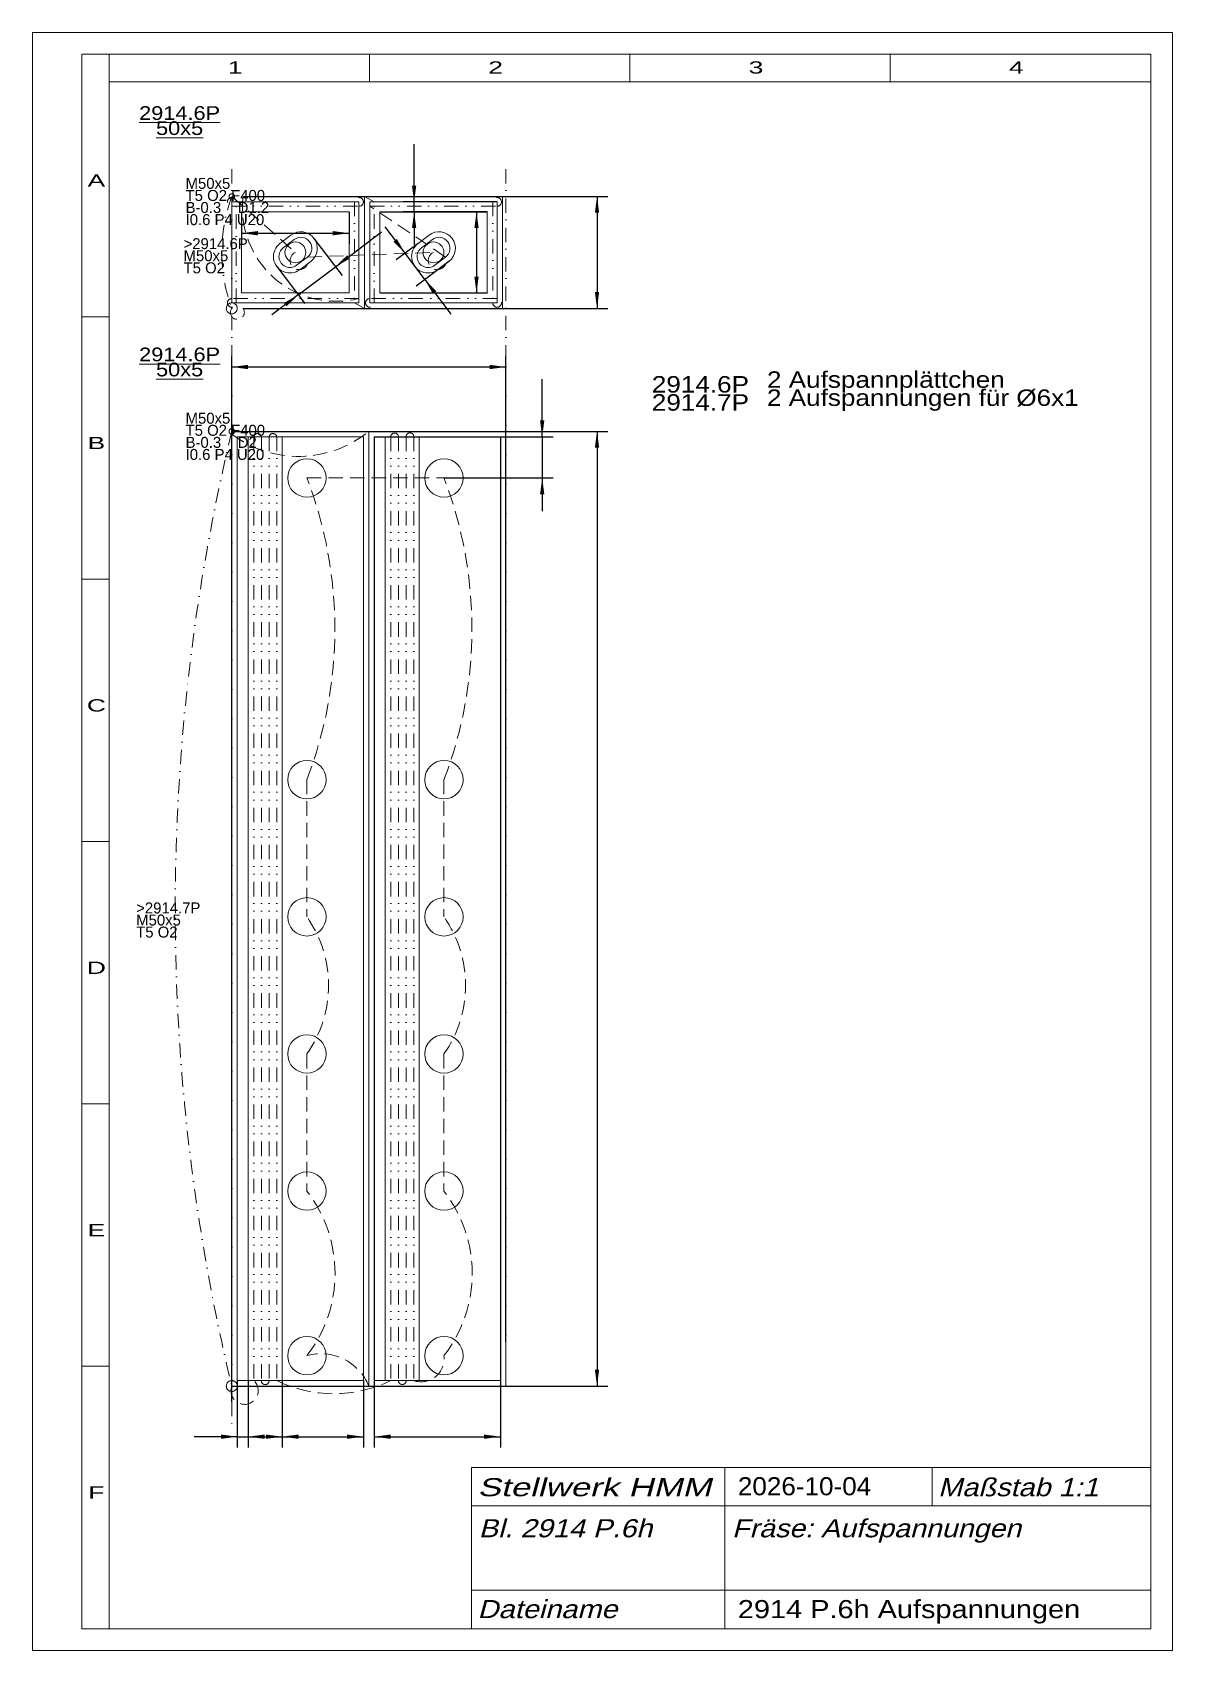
# Model space of a CAD drawing. Extents: x 1 to 209, y 1 to 296.
import ezdxf
from ezdxf.enums import TextEntityAlignment as Align

# ---------------------------------------------------------------- set-up
doc = ezdxf.new("R2010")
doc.units = 0
doc.header["$LTSCALE"] = 5.25
for name, pattern in [('BORDER', [1.75, 0.5, -0.25, 0.5, -0.25, 0, -0.25]), ('DASHDOT', [1, 0.5, -0.25, 0, -0.25]), ('DASHED', [0.75, 0.5, -0.25]), ('DIVIDE', [1.25, 0.5, -0.25, 0, -0.25, 0, -0.25]), ('PHANTOM', [2.5, 1.25, -0.25, 0.25, -0.25, 0.25, -0.25])]:
    doc.linetypes.add(name, pattern=pattern)
for name, color, linetype, lineweight in [('2914 AUFSPANNKLÖTZCHEN', 7, 'CONTINUOUS', 0), ('2914 Ø6X1-AUFSPANNUNG', 7, 'CONTINUOUS', 0), ('2914_6P', 30, 'CONTINUOUS', 18), ('2914_7P', 30, 'CONTINUOUS', 18), ('2914___ ANSCHLÄGE', 230, 'CONTINUOUS', 13), ('BEMASSUNG', 7, 'CONTINUOUS', 25), ('BESCHRIFTUNG', 7, 'CONTINUOUS', 25), ('MASSGRENZEN', 172, 'CONTINUOUS', 25), ('MASSLINIEN', 172, 'CONTINUOUS', 25), ('MASSTEXTE', 212, 'CONTINUOUS', 25), ('MITTELLINIEN', 5, 'DASHDOT', 13), ('STANDARD', 7, 'CONTINUOUS', 0)]:
    doc.layers.add(name, color=color, linetype=linetype, lineweight=lineweight)
doc.styles.add('Arial', font='arial.ttf')

# ---------------------------------------------------------------- blocks, each defined once
blk = doc.blocks.new('D403223552')
at = {"layer": 'MASSGRENZEN'}
for points in [[(82.02, 263.29), (82.41, 260.31), (81.63, 260.31)], [(82.02, 248.49), (81.63, 251.46), (82.41, 251.46)]]:
    blk.add_solid(points, dxfattribs=at)
at = {"layer": 'MASSLINIEN', "color": 172}
for p, q in [((64.38, 263.29), (84.02, 263.29)), ((82.02, 263.29), (82.02, 248.49)), ((64.38, 248.49), (84.02, 248.49))]:
    blk.add_line(p, q, dxfattribs=at)
blk = doc.blocks.new('D403223296')
at = {"layer": 'MASSGRENZEN'}
for points in [[(39.18, 259.39), (42.15, 259.78), (42.15, 259)], [(58.78, 259.39), (55.81, 259), (55.81, 259.78)]]:
    blk.add_solid(points, dxfattribs=at)
at = {"layer": 'MASSLINIEN', "color": 172}
for p, q in [((39.18, 263.29), (39.18, 257.39)), ((58.78, 263.29), (58.78, 257.39)), ((39.18, 259.39), (58.78, 259.39))]:
    blk.add_line(p, q, dxfattribs=at)
blk = doc.blocks.new('D403223040')
at = {"layer": 'MASSGRENZEN'}
for points in [[(68.98, 255.72), (66.88, 257.86), (67.5, 258.33)], [(72.6, 250.93), (74.7, 248.8), (74.08, 248.32)]]:
    blk.add_solid(points, dxfattribs=at)
at = {"layer": 'MASSLINIEN', "color": 172}
for p, q in [((68.98, 255.72), (65.34, 260.54)), ((71.37, 257.53), (67.38, 254.52)), ((72.6, 250.93), (68.98, 255.72)), ((76.98, 254.25), (71, 249.73)), ((72.6, 250.93), (77.35, 244.63))]:
    blk.add_line(p, q, dxfattribs=at)
blk = doc.blocks.new('D403222784')
at = {"layer": 'MASSGRENZEN'}
for points in [[(56.28, 253.27), (58.42, 255.37), (58.89, 254.75)], [(49.5, 248.15), (47.36, 246.04), (46.89, 246.67)]]:
    blk.add_solid(points, dxfattribs=at)
at = {"layer": 'MASSLINIEN', "color": 172}
for p, q in [((56.28, 253.27), (64.69, 259.62)), ((52.37, 258.45), (57.49, 251.67)), ((45.59, 253.33), (50.7, 246.55)), ((49.5, 248.15), (56.28, 253.27)), ((49.5, 248.15), (44.68, 244.51))]:
    blk.add_line(p, q, dxfattribs=at)
blk = doc.blocks.new('D403082752')
at = {"layer": 'MASSGRENZEN'}
for points in [[(70.64, 265.09), (70.25, 268.06), (71.03, 268.06)], [(70.64, 263.29), (71.03, 260.31), (70.25, 260.31)]]:
    blk.add_solid(points, dxfattribs=at)
at = {"layer": 'MASSLINIEN', "color": 172}
for p, q in [((70.64, 265.09), (70.64, 275.63)), ((85.78, 265.09), (68.64, 265.09)), ((83.98, 263.29), (68.64, 263.29)), ((70.64, 263.29), (70.64, 265.09)), ((70.64, 263.29), (70.64, 257.25))]:
    blk.add_line(p, q, dxfattribs=at)
blk = doc.blocks.new('D403093760')
at = {"layer": 'MASSGRENZEN'}
for points in [[(37.38, 235), (40.35, 235.39), (40.35, 234.61)], [(87.38, 235), (84.41, 234.61), (84.41, 235.39)]]:
    blk.add_solid(points, dxfattribs=at)
at = {"layer": 'MASSLINIEN', "color": 172}
for p, q in [((37.38, 46.33), (37.38, 237)), ((87.38, 57.28), (87.38, 237)), ((37.38, 235), (87.38, 235))]:
    blk.add_line(p, q, dxfattribs=at)
blk = doc.blocks.new('D403448576')
at = {"layer": 'MASSGRENZEN'}
for points in [[(104, 223.27), (104.39, 220.3), (103.61, 220.3)], [(104, 49.23), (103.61, 52.2), (104.39, 52.2)]]:
    blk.add_solid(points, dxfattribs=at)
at = {"layer": 'MASSLINIEN', "color": 172}
for p, q in [((37.38, 223.27), (106, 223.27)), ((104, 223.27), (104, 49.23)), ((37.38, 49.23), (106, 49.23))]:
    blk.add_line(p, q, dxfattribs=at)
blk = doc.blocks.new('D403448320')
at = {"layer": 'MASSGRENZEN'}
for points in [[(104, 266.09), (104.39, 263.11), (103.61, 263.11)], [(104, 245.69), (103.61, 248.66), (104.39, 248.66)]]:
    blk.add_solid(points, dxfattribs=at)
at = {"layer": 'MASSLINIEN', "color": 172}
for p, q in [((39.43, 266.09), (106, 266.09)), ((104, 266.09), (104, 245.69)), ((39.43, 245.69), (106, 245.69))]:
    blk.add_line(p, q, dxfattribs=at)
blk = doc.blocks.new('D403448064')
at = {"layer": 'MASSGRENZEN'}
for points in [[(38.38, 40), (35.41, 39.61), (35.41, 40.39)], [(40.38, 40), (43.35, 40.39), (43.35, 39.61)]]:
    blk.add_solid(points, dxfattribs=at)
at = {"layer": 'MASSLINIEN', "color": 172}
for p, q in [((38.38, 50.23), (38.38, 38)), ((40.38, 50.23), (40.38, 38)), ((38.38, 40), (30.49, 40)), ((38.38, 40), (40.38, 40)), ((40.38, 40), (46.42, 40))]:
    blk.add_line(p, q, dxfattribs=at)
blk = doc.blocks.new('D403447808')
at = {"layer": 'MASSGRENZEN'}
for points in [[(40.38, 40), (43.35, 40.39), (43.35, 39.61)], [(46.58, 40), (43.61, 39.61), (43.61, 40.39)]]:
    blk.add_solid(points, dxfattribs=at)
at = {"layer": 'MASSLINIEN', "color": 172}
for p, q in [((40.38, 50.23), (40.38, 38)), ((46.58, 50.23), (46.58, 38)), ((40.38, 40), (46.58, 40))]:
    blk.add_line(p, q, dxfattribs=at)
blk = doc.blocks.new('D403447552')
at = {"layer": 'MASSGRENZEN'}
for points in [[(46.58, 40), (49.55, 40.39), (49.55, 39.61)], [(61.38, 40), (58.41, 39.61), (58.41, 40.39)]]:
    blk.add_solid(points, dxfattribs=at)
at = {"layer": 'MASSLINIEN', "color": 172}
for p, q in [((46.58, 50.23), (46.58, 38)), ((61.38, 50.23), (61.38, 38)), ((46.58, 40), (61.38, 40))]:
    blk.add_line(p, q, dxfattribs=at)
blk = doc.blocks.new('D403447296')
at = {"layer": 'MASSGRENZEN'}
for points in [[(94, 222.27), (93.61, 225.25), (94.39, 225.25)], [(94, 214.77), (94.39, 211.8), (93.61, 211.8)]]:
    blk.add_solid(points, dxfattribs=at)
at = {"layer": 'MASSLINIEN', "color": 172}
for p, q in [((94, 222.27), (94, 232.81)), ((63.38, 222.27), (96, 222.27)), ((94, 222.27), (94, 214.77)), ((76.08, 214.77), (96, 214.77)), ((94, 214.77), (94, 208.74))]:
    blk.add_line(p, q, dxfattribs=at)
blk = doc.blocks.new('D403447040')
at = {"layer": 'MASSGRENZEN'}
for points in [[(63.38, 40), (66.35, 40.39), (66.35, 39.61)], [(86.38, 40), (83.41, 39.61), (83.41, 40.39)]]:
    blk.add_solid(points, dxfattribs=at)
at = {"layer": 'MASSLINIEN', "color": 172}
for p, q in [((63.38, 222.27), (63.38, 38)), ((86.38, 222.27), (86.38, 38)), ((63.38, 40), (86.38, 40))]:
    blk.add_line(p, q, dxfattribs=at)

msp = doc.modelspace()

# ---------------------------------------------------------------- linework, layer by layer
at = {"layer": '2914 AUFSPANNKLÖTZCHEN'}
for p, q in [((37.38, 246.69), (37.38, 265.09)), ((37.38, 265.09), (60.58, 265.09)), ((39.18, 248.49), (39.18, 263.29)), ((39.18, 263.29), (58.78, 263.29)), ((58.78, 263.29), (58.78, 248.49)), ((60.58, 265.09), (60.58, 246.69)), ((62.58, 246.69), (62.58, 265.09)), ((62.58, 265.09), (85.78, 265.09)), ((64.38, 263.29), (83.98, 263.29)), ((64.38, 248.49), (64.38, 263.29)), ((83.98, 263.29), (83.98, 248.49)), ((85.78, 265.09), (85.78, 246.69)), ((46.17, 257.53), (48.17, 259.04)), ((71.37, 257.53), (73.37, 259.04)), ((49.79, 252.74), (51.78, 254.25)), ((74.99, 252.74), (76.98, 254.25)), ((58.78, 248.49), (39.18, 248.49)), ((83.98, 248.49), (64.38, 248.49)), ((60.58, 246.69), (37.38, 246.69)), ((85.78, 246.69), (62.58, 246.69))]:
    msp.add_line(p, q, dxfattribs=at)
for centre, start, end in [((49.98, 256.64), 307.0565, 487.0565), ((75.18, 256.64), 307.0565, 487.0565), ((47.98, 255.14), 127.0565, 307.0565), ((73.18, 255.14), 127.0565, 307.0565)]:
    msp.add_arc(centre, 3, start, end, dxfattribs=at)
at = {"layer": '2914 Ø6X1-AUFSPANNUNG'}
for p, q in [((38.38, 222.27), (38.38, 50.23)), ((38.38, 222.27), (61.38, 222.27)), ((40.38, 222.27), (40.38, 50.23)), ((46.58, 222.27), (46.58, 50.23)), ((61.38, 222.27), (61.38, 50.23)), ((63.38, 222.27), (63.38, 50.23)), ((63.38, 222.27), (86.38, 222.27)), ((65.38, 222.27), (65.38, 50.23)), ((71.58, 222.27), (71.58, 50.23)), ((86.38, 222.27), (86.38, 50.23)), ((61.38, 50.23), (38.38, 50.23)), ((86.38, 50.23), (63.38, 50.23))]:
    msp.add_line(p, q, dxfattribs=at)
at = {"layer": '2914_6P', "linetype": 'DASHED'}
for p, q in [((37.38, 266.09), (48.98, 255.89)), ((76.38, 255.05), (62.58, 264.29)), ((51.18, 255.05), (74.18, 255.89))]:
    msp.add_line(p, q, dxfattribs=at)
at = {"layer": '2914_6P', "linetype": 'BORDER'}
for p, q in [((39.43, 266.09), (86.78, 266.09)), ((39.43, 245.69), (86.78, 245.69))]:
    msp.add_line(p, q, dxfattribs=at)
at = {"layer": '2914_6P'}
for p, q in [((61.58, 266.09), (61.58, 245.69)), ((86.78, 266.09), (86.78, 245.69)), ((46.78, 256.73), (48.77, 258.24)), ((71.98, 256.73), (73.97, 258.24)), ((49.19, 253.54), (51.18, 255.05)), ((74.39, 253.54), (76.38, 255.05))]:
    msp.add_line(p, q, dxfattribs=at)
at = {"layer": '2914_6P', "linetype": 'DIVIDE'}
for p, q in [((63.38, 265.09), (61.58, 266.09)), ((37.38, 264.29), (60.58, 264.29)), ((38.18, 246.69), (38.18, 265.09)), ((59.78, 265.09), (59.78, 246.69)), ((62.58, 264.29), (85.78, 264.29)), ((63.38, 246.69), (63.38, 265.09)), ((84.98, 265.09), (84.98, 246.69)), ((60.58, 247.49), (37.38, 247.49)), ((61.58, 245.69), (59.78, 246.69)), ((85.78, 247.49), (62.58, 247.49))]:
    msp.add_line(p, q, dxfattribs=at)
at = {"layer": '2914_6P', "linetype": 'PHANTOM'}
for centre, radius in [((37.38, 266.09), 0.5), ((37.38, 245.69), 1)]:
    msp.add_circle(centre, radius, dxfattribs=at)
at = {"layer": '2914_6P'}
for centre in [(48.98, 255.89), (74.18, 255.89)]:
    msp.add_circle(centre, 1.9, dxfattribs=at)
at = {"layer": '2914_6P', "linetype": 'DIVIDE'}
for centre, start, end in [((37.38, 265.09), 0, 270), ((60.58, 265.09), 270, 540), ((85.78, 265.09), 270, 540), ((37.38, 246.69), 90, 360), ((62.58, 246.69), 90, 360), ((85.78, 246.69), 180, 450)]:
    msp.add_arc(centre, 0.8, start, end, dxfattribs=at)
at = {"layer": '2914_6P', "linetype": 'DASHED'}
for centre, radius, start, end in [((56.38, 264.04), 17.07, 173.0959, 284.2531), ((49.67, 254.39), 1.65, 114.6406, 383.4832), ((74.87, 254.39), 1.65, 114.6406, 383.4832), ((38.4, 244.94), 1.27, 143.7274, 396.2726)]:
    msp.add_arc(centre, radius, start, end, dxfattribs=at)
at = {"layer": '2914_6P'}
for centre, start, end in [((47.98, 255.14), 127.0565, 307.0565), ((49.98, 256.64), 307.0565, 487.0565), ((73.18, 255.14), 127.0565, 307.0565), ((75.18, 256.64), 307.0565, 487.0565)]:
    msp.add_arc(centre, 2, start, end, dxfattribs=at)
at = {"layer": '2914_7P', "linetype": 'DIVIDE'}
for p, q in [((37.38, 223.27), (87.38, 223.27)), ((41.38, 222.27), (41.38, 50.23)), ((42.78, 222.27), (42.78, 50.23)), ((44.18, 222.27), (44.18, 50.23)), ((45.58, 222.27), (45.58, 50.23)), ((66.38, 222.27), (66.38, 50.23)), ((67.78, 222.27), (67.78, 50.23)), ((69.18, 222.27), (69.18, 50.23)), ((70.58, 222.27), (70.58, 50.23)), ((87.38, 49.23), (37.38, 49.23))]:
    msp.add_line(p, q, dxfattribs=at)
at = {"layer": '2914_7P'}
for p, q in [((37.38, 222.77), (37.38, 49.23)), ((62.38, 223.27), (62.38, 49.23)), ((87.38, 223.27), (87.38, 49.23))]:
    msp.add_line(p, q, dxfattribs=at)
at = {"layer": '2914_7P', "linetype": 'DASHED'}
for p, q in [((51.08, 214.77), (76.08, 214.77)), ((51.08, 159.77), (51.08, 134.77)), ((76.08, 159.77), (76.08, 134.77)), ((51.08, 109.77), (51.08, 84.77)), ((76.08, 109.77), (76.08, 84.77))]:
    msp.add_line(p, q, dxfattribs=at)
at = {"layer": '2914_7P', "linetype": 'PHANTOM'}
for centre, radius in [((37.38, 223.27), 0.5), ((37.38, 49.23), 1)]:
    msp.add_circle(centre, radius, dxfattribs=at)
at = {"layer": '2914_7P'}
for centre in [(51.08, 214.77), (76.08, 214.77), (51.08, 159.77), (76.08, 159.77), (51.08, 134.77), (76.08, 134.77), (51.08, 109.77), (76.08, 109.77), (51.08, 84.77), (76.08, 84.77), (51.08, 54.77), (76.08, 54.77)]:
    msp.add_circle(centre, 3.5, dxfattribs=at)
at = {"layer": '2914_7P', "linetype": 'DASHED'}
for centre, radius, start, end in [((49.56, 238.97), 20.27, 233.0604, 309.2312), ((-20.53, 187.27), 76.71, 338.9929, 381.0071), ((4.47, 187.27), 76.71, 338.9929, 381.0071), ((33.3, 122.27), 21.73, 324.8854, 395.1146), ((58.3, 122.27), 21.73, 324.8854, 395.1146), ((31.77, 69.77), 24.45, 322.1659, 397.8341), ((56.77, 69.77), 24.45, 322.1659, 397.8341), ((53.62, 45.66), 9.46, 22.1516, 105.5439), ((71.9, 54.22), 4.21, 251.6798, 367.5029), ((39.72, 48.38), 2.49, 160.0599, 408.0125), ((55.98, 71.45), 23.63, 243.8921, 296.1079)]:
    msp.add_arc(centre, radius, start, end, dxfattribs=at)
at = {"layer": '2914_7P', "linetype": 'DIVIDE'}
for centre, radius, start, end in [((42.08, 222.16), 0.709, 9.3554, 170.6446), ((44.88, 222.16), 0.71, 9.4434, 170.5566), ((67.08, 222.26), 0.7, 1.5154, 178.4846), ((69.88, 222.3), 0.701, 357.7941, 542.2059), ((43.48, 50.19), 0.701, 177.2688, 362.7312), ((68.48, 50.21), 0.7, 178.3226, 361.6774)]:
    msp.add_arc(centre, radius, start, end, dxfattribs=at)
at = {"layer": '2914___ ANSCHLÄGE', "linetype": 'DASHDOT'}
for centre, radius, start, end in [((64.67, 255.89), 29.13, 159.5062, 200.4938), ((399.16, 136.25), 372.1, 166.4746, 193.5254)]:
    msp.add_arc(centre, radius, start, end, dxfattribs=at)
at = {"layer": 'MITTELLINIEN'}
for p, q in [((37.38, 271.09), (37.38, 41.33)), ((87.38, 271.09), (87.38, 52.28))]:
    msp.add_line(p, q, dxfattribs=at)
at = {"layer": 'STANDARD'}
for p, q in [((1, 1), (1, 296)), ((1, 296), (209, 296)), ((209, 296), (209, 1)), ((10, 5), (10, 292)), ((10, 292), (15, 292)), ((15, 292), (205, 292)), ((15, 287), (15, 292)), ((62.5, 292), (62.5, 287)), ((110, 292), (110, 287)), ((157.5, 292), (157.5, 287)), ((205, 292), (205, 287)), ((15, 287), (205, 287)), ((15, 5), (15, 287)), ((205, 287), (205, 5)), ((10, 244.17), (15, 244.17)), ((10, 196.33), (15, 196.33)), ((205, 182.12), (205, 5.12)), ((10, 148.5), (15, 148.5)), ((10, 100.67), (15, 100.67)), ((10, 52.83), (15, 52.83)), ((10, 5), (15, 5)), ((205, 5), (15, 5)), ((209, 1), (1, 1))]:
    msp.add_line(p, q, dxfattribs=at)
at = {"layer": 'STANDARD', "lineweight": 0}
for p, q in [((81.11, 34.4), (205, 34.4)), ((81.11, 34.4), (81.11, 5)), ((127.31, 34.4), (127.31, 5)), ((165.11, 34.4), (165.11, 27.4)), ((81.11, 27.4), (205, 27.4)), ((81.11, 12), (205, 12))]:
    msp.add_line(p, q, dxfattribs=at)

# ---------------------------------------------------------------- block references
at = {"layer": 'BEMASSUNG'}
for name in ['D403082752', 'D403448320', 'D403223296', 'D403223552', 'D403222784', 'D403223040', 'D403093760', 'D403447296', 'D403448576', 'D403447040', 'D403448064', 'D403447808', 'D403447552']:
    msp.add_blockref(name, (0, 0), dxfattribs=at)

# ---------------------------------------------------------------- texts
at = {"layer": '2914_6P', "insert": (28.95, 260.84), "char_height": 2, "attachment_point": 7, "line_spacing_factor": 0.66, "style": 'Arial'}
msp.add_mtext('\\W0.972842;M50x5\\PT5 O2 F400\\PB-0.3    D1.2\\PI0.6 P4 U20\\P', dxfattribs=at)
at = {"layer": '2914_7P', "insert": (28.95, 218.03), "char_height": 2, "attachment_point": 7, "line_spacing_factor": 0.66, "style": 'Arial'}
msp.add_mtext('\\W0.972822;M50x5 \\PT5 O2 F400\\PB-0.3    D2\\PI0.6 P4 U20\\P', dxfattribs=at)
at = {"layer": '2914___ ANSCHLÄGE', "line_spacing_factor": 0.66, "style": 'Arial'}
for s, insert, char_height, attachment_point in [('\\W1.135098;\\L2914.6P\\P50x5', (27.86, 279.9), 2.5, 5), ('\\W0.972839;>2914.6P\\PM50x5\\PT5 O2', (28.58, 252.05), 2, 7), ('\\W1.135098;\\L2914.6P\\P50x5', (27.86, 235.9), 2.5, 5), ('\\W1.135098;2914.6P\\P2914.7P\\P', (114, 227), 3, 7), ('\\W1.135093;2 Aufspannplättchen\\P2 Aufspannungen für Ø6x1\\P', (135, 227), 3, 7), ('\\W0.972839;>2914.7P\\PM50x5\\PT5 O2', (19.94, 130.96), 2, 7)]:
    msp.add_mtext(s, dxfattribs=dict(at, insert=insert, char_height=char_height, attachment_point=attachment_point))
at = {"layer": 'BESCHRIFTUNG', "style": 'Arial', "oblique": 15}
for s, width, p in [('Stellwerk HMM', 1.375804, (82.2, 32.44)), ('Maßstab 1:1', 1.143719, (166.2, 32.44)), ('Bl. 2914 P.6h', 1.14372, (82.42, 24.96)), ('Fräse: Aufspannungen', 1.13019, (128.62, 24.96)), ('Dateiname', 1.143709, (82.2, 10.22))]:
    msp.add_text(s, height=3.3, dxfattribs=dict(at, width=width)).set_placement(p, align=Align.TOP_LEFT)
at = {"layer": 'BESCHRIFTUNG', "style": 'Arial'}
for s, width, p in [('2026-10-04', 1.031837, (129.69, 32.62)), ('2914 P.6h Aufspannungen', 1.143742, (129.69, 10.22))]:
    msp.add_text(s, height=3.3, dxfattribs=dict(at, width=width)).set_placement(p, align=Align.TOP_LEFT)
at = {"layer": 'STANDARD', "style": 'Arial'}
for s, width, p in [('1', 1.547923, (38, 290.72)), ('2', 1.547922, (85.5, 290.72)), ('3', 1.547923, (133, 290.72)), ('4', 1.547923, (180.5, 290.72)), ('A', 1.547987, (12.68, 270.1)), ('B', 1.547987, (12.68, 222.26)), ('C', 1.548103, (12.68, 174.43)), ('D', 1.548104, (12.68, 126.6)), ('E', 1.547987, (12.68, 78.76)), ('F', 1.547769, (12.68, 30.93))]:
    msp.add_text(s, height=2.23, dxfattribs=dict(at, width=width)).set_placement(p, align=Align.TOP_CENTER)

doc.saveas('drawing.dxf')
